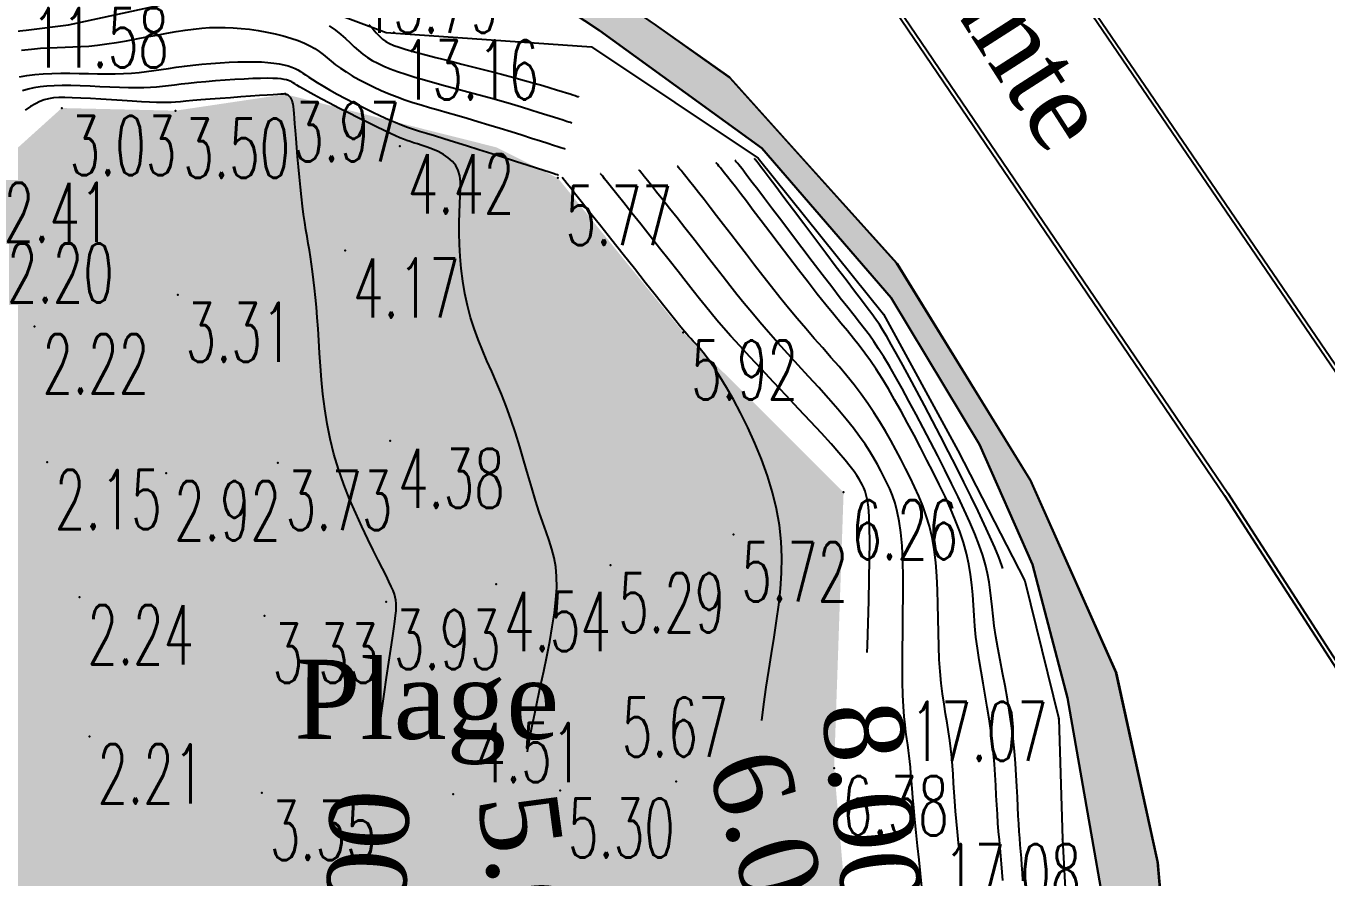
# Model space of a CAD drawing. Header units: millimetres. Extents: x 88261 to 90953, y 390274 to 392322.
# Drawn here: x 90558.1 to 90640.4, y 391297.7 to 391351.6 of the extents above; entities that cross this region are included whole.
import ezdxf
from ezdxf.enums import TextEntityAlignment as Align

# ---------------------------------------------------------------- set-up
doc = ezdxf.new("R2010")
doc.units = ezdxf.units.MM
doc.header["$LTSCALE"] = 25
doc.linetypes.add('DOT', pattern=[6.35, 0, -6.35])
for name, color, linetype in [('CN_01_00', 42, 'Continuous'), ('CN_02_00', 16, 'Continuous'), ('HSABLHUMIDE', 24, 'DOT'), ('route', 253, 'Continuous'), ('Talus', 35, 'Continuous'), ('TopoAlt', 7, 'Continuous'), ('TOPOJIS', 7, 'Continuous')]:
    doc.layers.add(name, color=color, linetype=linetype)
doc.styles.add('Romans 1.0', font='Romans.shx', dxfattribs={"width": 0.99, "height": 1})
doc.styles.get("Standard").update_dxf_attribs({"font": 'times.ttf'})

# ---------------------------------------------------------------- blocks, each defined once
blk = doc.blocks.new('TCPOINT')
at = {"color": 0}
blk.add_point((0, 0), dxfattribs=at)
at = {"layer": 'TopoAlt', "style": 'Romans 1.0', "width": 0.99}
blk.add_attdef('ALT', text='', height=200, dxfattribs=at).set_placement((0.5, -0.5), align=Align.TOP_LEFT)

msp = doc.modelspace()

# ---------------------------------------------------------------- hatches: boundary and pattern name
h = msp.add_hatch()
h.set_pattern_fill('AR-HBONE', color=23, scale=0.032)
h.set_pattern_definition([(45, (-511.459, 107.3326), (0, 4.597891134), [9.7536, -3.2512]), (135, (-509.16, 109.6315), (5e-16, 4.597891134), [9.7536, -3.2512])])
h.paths.add_polyline_path([(90580.259, 391369.323), (90578.893, 391372.088), (90577.403, 391380.386), (90572.476, 391388.749), (90564.469, 391395.121), (90551.356, 391397.716), (90544.735, 391400.861), (90542.893, 391403.775), (90543.568, 391412.079), (90551.362, 391419.931), (90552.964, 391421.402), (90554.737, 391426.973), (90553.749, 391430.788), (90551.439, 391434.414), (90550.677, 391440.955), (90548.617, 391445.303), (90546.298, 391449.141), (90545.472, 391455.293), (90546.531, 391461.247), (90545.455, 391467.304), (90543.481, 391470.813), (90539.022, 391477.118), (90538.554, 391481.349), (90538.699, 391487.409), (90537.691, 391490.033), (90535.204, 391494.153), (90533.84, 391500.271), (90529.551, 391507.768), (90528.583, 391512.46), (90528.626, 391519.305), (90526.727, 391525.756), (90527.819, 391536.032), (90524.222, 391546.435), (90524.867, 391555.468), (90523.429, 391563.259), (90518.375, 391569.388), (90516.845, 391576.818), (90516.107, 391580.734), (90502.826, 391602.657), (90494.518, 391616.214), (90485.753, 391638.699), (90442.611, 391685.947), (90436.501, 391694.495), (90435.059, 391708.645), (90451.717, 391741.838), (90452.722, 391752.459), (90451.18, 391766.065), (90442.505, 391784.213), (90439.49, 391790.617), (90435.648, 391805.425), (90431.473, 391812.607), (90431.344, 391819.043), (90432.829, 391823.298), (90433.294, 391826.816), (90429.771, 391827.329), (90429.353, 391824.167), (90427.779, 391819.657), (90427.939, 391811.686), (90432.327, 391804.136), (90436.131, 391789.476), (90447.766, 391765.089), (90449.151, 391752.487), (90448.241, 391742.876), (90431.42, 391709.359), (90433.06, 391693.268), (90439.886, 391683.74), (90482.728, 391636.82), (90491.37, 391614.651), (90512.731, 391579.518), (90515.069, 391567.885), (90520.145, 391561.738), (90521.291, 391555.336), (90520.626, 391546.015), (90524.203, 391535.686), (90523.12, 391525.489), (90525.07, 391518.866), (90525.027, 391512.168), (90526.183, 391506.569), (90530.486, 391499.047), (90531.859, 391492.888), (90534.481, 391488.544), (90535.13, 391486.855), (90534.996, 391481.233), (90535.654, 391475.818), (90540.514, 391468.946), (90542.058, 391466.169), (90542.923, 391461.302), (90541.877, 391455.423), (90542.874, 391448.002), (90545.528, 391443.646), (90547.213, 391440.041), (90548.002, 391433.266), (90550.446, 391429.429), (90551.042, 391427.127), (90549.899, 391423.533), (90540.13, 391413.692), (90539.256, 391402.948), (90542.265, 391398.189), (90550.195, 391394.422), (90562.902, 391391.907), (90569.736, 391386.468), (90574.016, 391379.204), (90575.482, 391371.036), (90577.068, 391367.827), (90585.289, 391363.31), (90587.237, 391361.568), (90590.672, 391353.748), (90594.383, 391351.285), (90604.653, 391343.84), (90612.851, 391334.359), (90618.437, 391325.085), (90621.782, 391317.486), (90624.002, 391309.067), (90627.738, 391287.71), (90628.019, 391279.65), (90627.255, 391266.593), (90621.182, 391254.035), (90617.042, 391235.488), (90618.319, 391215.583), (90622.574, 391202.325), (90631.256, 391184.221), (90636.053, 391168.094), (90637.79, 391151.812), (90636.657, 391134.553), (90636.754, 391124.145), (90640.334, 391110.892), (90653.891, 391091.985), (90663.63, 391082.027), (90671.36, 391067.261), (90675.086, 391054.053), (90683.469, 391034.279), (90692.526, 391020.632), (90692.509, 391024.786), (90691.925, 391027.104), (90686.033, 391034.997), (90677.901, 391054.178), (90674.136, 391067.524), (90665.998, 391083.069), (90656.086, 391093.204), (90643.054, 391111.379), (90639.756, 391123.588), (90639.664, 391133.417), (90640.808, 391150.846), (90639.005, 391167.747), (90634.038, 391184.447), (90625.339, 391202.585), (90621.29, 391215.202), (90620.073, 391234.176), (90624.016, 391251.839), (90630.214, 391264.657), (90631.029, 391278.571), (90630.739, 391286.886), (90629.714, 391298.649), (90627.043, 391310.671), (90621.607, 391322.866), (90613.162, 391336.588), (90606.038, 391344.517), (90602.665, 391348.269), (90597.913, 391351.643), (90592.983, 391355.027), (90589.642, 391362.633), (90586.918, 391365.07)])
at = {"layer": 'HSABLHUMIDE', "ltscale": 2}
h = msp.add_hatch(dxfattribs=at)
h.set_pattern_fill('AR-SAND', color=41, scale=0.05, style=0)
h.set_pattern_definition([(37.5, (-0.35, -2.46), (-0.080001565, 2.447066187), [0, -1.9304, 0, -2.159, 0, -2.06375]), (7.5, (-0.35, -2.46), (2.247616416, 3.584125503), [0, -1.0414, 0, -1.7399, 0, -0.66675]), (327.5, (-1.912, -2.46), (3.954961851, 0.007185923), [0, -0.635, 0, -2.286, 0, -2.9845]), (317.5, (-1.912, -2.46), (3.817782262, 1.114646616), [0, -0.3175, 0, -1.4986, 0, -1.7145])])
h.paths.add_polyline_path([(90610.37, 391291.457), (90609.232, 391304.606), (90609.832, 391322.062), (90599.692, 391332.174), (90591.749, 391341.946), (90587.873, 391343.883), (90574.521, 391347.24), (90567.563, 391346.204), (90560.37, 391346.37), (90550.249, 391337.239), (90550.249, 391329.857), (90550.249, 391318.898), (90550.249, 391314.953), (90550.249, 391307.239), (90551.302, 391298.798), (90550.249, 391290.766), (90550.249, 391278.8), (90551.09, 391267.1), (90550.249, 391249.766), (90550.249, 391243.448), (90550.249, 391239.771), (90550.249, 391235.372), (90550.249, 391228.728), (90549.947, 391223.477), (90580.249, 391235.019), (90580.249, 391235.006), (90581.806, 391241.849), (90591.136, 391256.439), (90600.636, 391255.394), (90606.011, 391263.63), (90610.972, 391267.68), (90612.4, 391274.475)])

# ---------------------------------------------------------------- linework, layer by layer
at = {"color": 23, "elevation": 15.394, "flags": 128}
for points in [[(90572.476, 391388.749), (90577.403, 391380.386), (90578.893, 391372.088), (90580.259, 391369.323), (90586.918, 391365.07), (90589.642, 391362.633), (90592.983, 391355.027), (90597.913, 391351.643), (90602.665, 391348.269), (90606.038, 391344.517), (90613.162, 391336.588), (90621.607, 391322.866), (90627.043, 391310.671), (90629.714, 391298.649), (90630.739, 391286.886), (90631.029, 391278.571), (90630.214, 391264.657), (90624.016, 391251.839), (90620.073, 391234.176), (90621.29, 391215.202), (90625.339, 391202.585), (90634.038, 391184.447), (90639.005, 391167.747)], [(90572.476, 391388.749), (90577.403, 391380.386), (90578.893, 391372.088), (90580.259, 391369.323), (90586.918, 391365.07), (90589.642, 391362.633), (90592.983, 391355.027), (90597.913, 391351.643), (90602.665, 391348.269), (90606.038, 391344.517), (90613.162, 391336.588), (90621.607, 391322.866), (90627.043, 391310.671), (90629.714, 391298.649), (90630.739, 391286.886), (90631.029, 391278.571), (90630.214, 391264.657), (90624.016, 391251.839), (90620.073, 391234.176), (90621.29, 391215.202), (90625.339, 391202.585), (90634.038, 391184.447), (90639.005, 391167.747)], [(90572.476, 391388.749), (90577.403, 391380.386), (90578.893, 391372.088), (90580.259, 391369.323), (90586.918, 391365.07), (90589.642, 391362.633), (90592.983, 391355.027), (90597.913, 391351.643), (90602.665, 391348.269), (90606.038, 391344.517), (90613.162, 391336.588), (90621.607, 391322.866), (90627.043, 391310.671), (90629.714, 391298.649), (90630.739, 391286.886), (90631.029, 391278.571), (90630.214, 391264.657), (90624.016, 391251.839), (90620.073, 391234.176), (90621.29, 391215.202), (90625.339, 391202.585), (90634.038, 391184.447), (90639.005, 391167.747)], [(90636.053, 391168.094), (90631.256, 391184.221), (90622.574, 391202.325), (90618.319, 391215.583), (90617.042, 391235.488), (90621.182, 391254.035), (90627.255, 391266.593), (90628.019, 391279.65), (90627.738, 391287.71), (90624.002, 391309.067), (90621.782, 391317.486), (90618.437, 391325.085), (90612.851, 391334.359), (90604.653, 391343.84), (90594.383, 391351.285), (90590.672, 391353.748), (90587.237, 391361.568), (90585.289, 391363.31), (90577.068, 391367.827), (90575.482, 391371.036), (90574.016, 391379.204), (90569.736, 391386.468)], [(90636.053, 391168.094), (90631.256, 391184.221), (90622.574, 391202.325), (90618.319, 391215.583), (90617.042, 391235.488), (90621.182, 391254.035), (90627.255, 391266.593), (90628.019, 391279.65), (90627.738, 391287.71), (90624.002, 391309.067), (90621.782, 391317.486), (90618.437, 391325.085), (90612.851, 391334.359), (90604.653, 391343.84), (90594.383, 391351.285), (90590.672, 391353.748), (90587.237, 391361.568), (90585.289, 391363.31), (90577.068, 391367.827), (90575.482, 391371.036), (90574.016, 391379.204), (90569.736, 391386.468)], [(90636.053, 391168.094), (90631.256, 391184.221), (90622.574, 391202.325), (90618.319, 391215.583), (90617.042, 391235.488), (90621.182, 391254.035), (90627.255, 391266.593), (90628.019, 391279.65), (90627.738, 391287.71), (90624.002, 391309.067), (90621.782, 391317.486), (90618.437, 391325.085), (90612.851, 391334.359), (90604.653, 391343.84), (90594.383, 391351.285), (90590.672, 391353.748), (90587.237, 391361.568), (90585.289, 391363.31), (90577.068, 391367.827), (90575.482, 391371.036), (90574.016, 391379.204), (90569.736, 391386.468)], [(90580.206, 391369.378), (90586.865, 391365.125), (90589.589, 391362.688), (90592.93, 391355.082), (90597.913, 391351.643), (90602.612, 391348.324), (90613.162, 391336.588), (90621.607, 391322.866), (90627.043, 391310.671), (90629.661, 391298.704), (90630.686, 391286.941), (90630.976, 391278.626), (90630.161, 391264.712), (90623.963, 391251.894), (90620.02, 391234.231), (90621.237, 391215.257), (90625.286, 391202.64), (90633.985, 391184.502), (90638.952, 391167.802)], [(90580.259, 391369.323), (90586.918, 391365.07), (90589.642, 391362.633), (90592.983, 391355.027), (90597.966, 391351.588), (90602.665, 391348.269), (90613.215, 391336.533), (90621.66, 391322.811), (90627.096, 391310.616), (90629.714, 391298.649), (90630.739, 391286.886), (90631.029, 391278.571), (90630.214, 391264.657), (90624.016, 391251.839), (90620.073, 391234.176), (90621.29, 391215.202), (90625.339, 391202.585), (90634.038, 391184.447), (90639.005, 391167.747)], [(90577.068, 391367.827), (90585.289, 391363.31), (90587.237, 391361.568), (90590.672, 391353.748), (90594.383, 391351.285), (90604.653, 391343.84), (90612.851, 391334.359), (90618.437, 391325.085), (90621.782, 391317.486), (90624.002, 391309.067), (90627.738, 391287.71), (90628.019, 391279.65), (90627.255, 391266.593), (90621.182, 391254.035), (90617.042, 391235.488), (90618.319, 391215.583), (90622.574, 391202.325), (90631.256, 391184.221), (90636.053, 391168.094)]]:
    msp.add_lwpolyline(points, dxfattribs=at)
at = {"layer": 'CN_01_00', "flags": 128}
for points, elevation in [([(90579.79, 391351.663), (90580.046, 391351.376), (90580.267, 391351.125), (90580.466, 391350.914), (90580.659, 391350.738), (90580.864, 391350.589), (90581.098, 391350.456), (90581.378, 391350.333), (90581.723, 391350.211), (90582.15, 391350.081), (90582.675, 391349.933), (90583.311, 391349.764), (90584.038, 391349.574), (90584.833, 391349.369), (90585.671, 391349.155), (90586.527, 391348.936), (90587.377, 391348.718), (90588.196, 391348.505), (90588.96, 391348.304), (90589.648, 391348.117), (90590.26, 391347.946), (90590.799, 391347.792), (90591.269, 391347.653), (90591.674, 391347.531), (90592.017, 391347.425), (90592.301, 391347.335), (90592.531, 391347.262), (90592.71, 391347.204), (90592.845, 391347.161), (90592.942, 391347.13), (90593.006, 391347.109), (90593.046, 391347.096), (90593.066, 391347.09), (90593.073, 391347.088), (90593.074, 391347.087)], 12), ([(90557.829, 391350.039), (90558.452, 391350.105), (90559.03, 391350.151), (90559.571, 391350.181), (90560.084, 391350.201), (90560.582, 391350.217), (90561.075, 391350.234), (90561.575, 391350.258), (90562.092, 391350.294), (90562.637, 391350.348), (90563.218, 391350.424), (90563.829, 391350.519), (90564.46, 391350.628), (90565.104, 391350.746), (90565.749, 391350.868), (90566.388, 391350.988), (90567.01, 391351.103), (90567.607, 391351.206), (90568.171, 391351.294), (90568.708, 391351.365), (90569.223, 391351.419), (90569.725, 391351.456), (90570.218, 391351.474), (90570.712, 391351.473), (90571.211, 391351.453), (90571.724, 391351.413), (90572.253, 391351.354), (90572.794, 391351.275), (90573.335, 391351.178), (90573.867, 391351.066), (90574.382, 391350.939), (90574.868, 391350.799), (90575.318, 391350.647), (90575.721, 391350.484), (90576.071, 391350.313), (90576.377, 391350.133), (90576.653, 391349.944), (90576.91, 391349.748), (90577.161, 391349.543), (90577.419, 391349.331), (90577.697, 391349.112), (90578.006, 391348.886), (90578.357, 391348.653), (90578.748, 391348.416), (90579.171, 391348.179), (90579.621, 391347.943), (90580.093, 391347.713), (90580.581, 391347.49), (90581.078, 391347.279), (90581.58, 391347.081), (90582.082, 391346.899), (90582.587, 391346.73), (90583.102, 391346.569), (90583.632, 391346.411), (90584.182, 391346.253), (90584.758, 391346.09), (90585.365, 391345.917), (90586.008, 391345.731), (90586.691, 391345.528), (90587.397, 391345.314), (90588.109, 391345.094), (90588.808, 391344.876), (90589.476, 391344.665), (90590.095, 391344.468), (90590.647, 391344.292), (90591.112, 391344.143), (90591.479, 391344.025), (90591.755, 391343.937), (90591.952, 391343.873), (90592.084, 391343.831), (90592.165, 391343.805), (90592.206, 391343.792), (90592.221, 391343.787), (90592.223, 391343.786)], 8), ([(90557.685, 391348.353), (90558.17, 391348.432), (90558.675, 391348.493), (90559.199, 391348.536), (90559.744, 391348.564), (90560.306, 391348.575), (90560.883, 391348.574), (90561.466, 391348.565), (90562.051, 391348.553), (90562.632, 391348.54), (90563.201, 391348.532), (90563.754, 391348.533), (90564.284, 391348.546), (90564.786, 391348.576), (90565.268, 391348.619), (90565.735, 391348.674), (90566.197, 391348.737), (90566.659, 391348.807), (90567.13, 391348.879), (90567.617, 391348.952), (90568.129, 391349.022), (90568.669, 391349.087), (90569.23, 391349.145), (90569.805, 391349.197), (90570.383, 391349.239), (90570.955, 391349.272), (90571.511, 391349.294), (90572.043, 391349.304), (90572.54, 391349.301), (90572.996, 391349.285), (90573.41, 391349.255), (90573.784, 391349.214), (90574.12, 391349.162), (90574.421, 391349.101), (90574.687, 391349.032), (90574.921, 391348.956), (90575.125, 391348.874), (90575.303, 391348.787), (90575.465, 391348.692), (90575.626, 391348.586), (90575.799, 391348.465), (90575.997, 391348.326), (90576.234, 391348.166), (90576.522, 391347.98), (90576.876, 391347.766), (90577.303, 391347.522), (90577.792, 391347.255), (90578.324, 391346.974), (90578.883, 391346.686), (90579.451, 391346.402), (90580.01, 391346.13), (90580.543, 391345.878), (90581.032, 391345.655), (90581.467, 391345.467), (90581.862, 391345.308), (90582.237, 391345.169), (90582.612, 391345.039), (90583.009, 391344.912), (90583.448, 391344.776), (90583.949, 391344.623), (90584.533, 391344.445), (90585.212, 391344.234), (90585.965, 391343.998), (90586.763, 391343.746), (90587.577, 391343.487), (90588.377, 391343.232), (90589.135, 391342.99), (90589.82, 391342.77), (90590.403, 391342.583), (90590.864, 391342.436), (90591.21, 391342.325), (90591.457, 391342.245), (90591.624, 391342.192), (90591.724, 391342.159), (90591.776, 391342.143), (90591.795, 391342.137), (90591.798, 391342.136)], 6), ([(90580.399, 391306.488), (90580.444, 391306.876), (90580.603, 391308.117), (90580.76, 391309.28), (90580.912, 391310.349), (90581.053, 391311.309), (90581.179, 391312.143), (90581.286, 391312.841), (90581.373, 391313.415), (90581.441, 391313.882), (90581.49, 391314.26), (90581.52, 391314.566), (90581.533, 391314.818), (90581.529, 391315.033), (90581.507, 391315.228), (90581.469, 391315.42), (90581.41, 391315.622), (90581.326, 391315.847), (90581.214, 391316.109), (90581.069, 391316.418), (90580.886, 391316.789), (90580.662, 391317.233), (90580.393, 391317.764), (90580.077, 391318.39), (90579.725, 391319.102), (90579.349, 391319.888), (90578.964, 391320.734), (90578.582, 391321.63), (90578.216, 391322.561), (90577.88, 391323.516), (90577.588, 391324.481), (90577.348, 391325.445), (90577.157, 391326.402), (90577.007, 391327.345), (90576.892, 391328.27), (90576.805, 391329.169), (90576.737, 391330.039), (90576.682, 391330.872), (90576.633, 391331.663), (90576.583, 391332.409), (90576.531, 391333.11), (90576.477, 391333.768), (90576.421, 391334.386), (90576.363, 391334.965), (90576.302, 391335.509), (90576.239, 391336.02), (90576.173, 391336.499), (90576.104, 391336.951), (90576.033, 391337.385), (90575.961, 391337.81), (90575.887, 391338.237), (90575.814, 391338.675), (90575.74, 391339.136), (90575.668, 391339.628), (90575.597, 391340.163), (90575.529, 391340.746), (90575.463, 391341.366), (90575.401, 391342.005), (90575.342, 391342.649), (90575.287, 391343.281), (90575.238, 391343.884), (90575.193, 391344.444), (90575.154, 391344.943), (90575.122, 391345.369), (90575.094, 391345.727), (90575.069, 391346.023), (90575.046, 391346.266), (90575.023, 391346.462), (90574.999, 391346.62), (90574.972, 391346.746), (90574.94, 391346.849), (90574.904, 391346.934), (90574.863, 391347.006), (90574.819, 391347.064), (90574.775, 391347.111), (90574.731, 391347.148), (90574.689, 391347.177), (90574.651, 391347.199), (90574.618, 391347.216), (90574.593, 391347.23), (90574.573, 391347.24), (90574.558, 391347.248), (90574.548, 391347.254), (90574.541, 391347.258), (90574.536, 391347.261), (90574.533, 391347.263), (90574.53, 391347.264), (90574.525, 391347.265), (90574.506, 391347.265), (90574.46, 391347.263), (90574.373, 391347.258), (90574.233, 391347.249), (90574.026, 391347.235), (90573.738, 391347.216), (90573.356, 391347.189), (90572.874, 391347.155), (90572.311, 391347.115), (90571.691, 391347.07), (90571.041, 391347.023), (90570.387, 391346.974), (90569.753, 391346.926), (90569.166, 391346.88), (90568.651, 391346.837), (90568.225, 391346.8), (90567.872, 391346.77), (90567.569, 391346.745), (90567.289, 391346.728), (90567.01, 391346.719), (90566.707, 391346.719), (90566.355, 391346.727), (90565.93, 391346.745), (90565.416, 391346.772), (90564.828, 391346.807), (90564.188, 391346.847), (90563.521, 391346.888), (90562.848, 391346.929), (90562.195, 391346.967), (90561.583, 391346.999), (90561.035, 391347.022), (90560.569, 391347.034), (90560.175, 391347.03), (90559.836, 391347.007), (90559.536, 391346.96), (90559.259, 391346.886), (90558.987, 391346.781), (90558.706, 391346.641), (90558.398, 391346.461), (90558.051, 391346.239)], 4), ([(90617.119, 391299.673), (90617.099, 391299.882), (90617.032, 391300.57), (90616.97, 391301.243), (90616.915, 391301.892), (90616.868, 391302.51), (90616.828, 391303.1), (90616.791, 391303.668), (90616.754, 391304.219), (90616.714, 391304.758), (90616.669, 391305.291), (90616.614, 391305.823), (90616.548, 391306.36), (90616.469, 391306.907), (90616.379, 391307.471), (90616.283, 391308.055), (90616.187, 391308.666), (90616.094, 391309.309), (90616.009, 391309.991), (90615.936, 391310.715), (90615.881, 391311.489), (90615.846, 391312.313), (90615.825, 391313.178), (90615.811, 391314.069), (90615.795, 391314.973), (90615.771, 391315.876), (90615.73, 391316.763), (90615.665, 391317.621), (90615.569, 391318.435), (90615.435, 391319.196), (90615.265, 391319.908), (90615.065, 391320.577), (90614.838, 391321.213), (90614.588, 391321.823), (90614.319, 391322.415), (90614.036, 391322.996), (90613.742, 391323.574), (90613.442, 391324.156), (90613.132, 391324.742), (90612.812, 391325.331), (90612.477, 391325.92), (90612.125, 391326.511), (90611.754, 391327.1), (90611.361, 391327.687), (90610.943, 391328.271), (90610.498, 391328.851), (90610.03, 391329.429), (90609.541, 391330.01), (90609.034, 391330.596), (90608.512, 391331.19), (90607.98, 391331.796), (90607.439, 391332.417), (90606.894, 391333.055), (90606.348, 391333.714), (90605.803, 391334.387), (90605.261, 391335.069), (90604.726, 391335.754), (90604.201, 391336.434), (90603.686, 391337.104), (90603.187, 391337.757), (90602.704, 391338.387), (90602.24, 391338.989), (90601.8, 391339.556), (90601.387, 391340.087), (90601.005, 391340.575), (90600.657, 391341.018), (90600.347, 391341.41), (90600.079, 391341.749), (90599.857, 391342.029), (90599.683, 391342.249), (90599.552, 391342.414), (90599.458, 391342.532), (90599.396, 391342.611), (90599.357, 391342.659), (90599.338, 391342.684), (90599.331, 391342.693), (90599.33, 391342.695)], 12), ([(90619.903, 391297.51), (90619.862, 391298.034), (90619.819, 391298.547), (90619.774, 391299.054), (90619.729, 391299.561), (90619.684, 391300.073), (90619.641, 391300.595), (90619.599, 391301.133), (90619.561, 391301.693), (90619.527, 391302.278), (90619.494, 391302.888), (90619.459, 391303.521), (90619.42, 391304.176), (90619.372, 391304.852), (90619.314, 391305.546), (90619.241, 391306.258), (90619.152, 391306.984), (90619.044, 391307.724), (90618.921, 391308.474), (90618.79, 391309.228), (90618.656, 391309.982), (90618.525, 391310.731), (90618.402, 391311.472), (90618.293, 391312.198), (90618.204, 391312.906), (90618.139, 391313.593), (90618.089, 391314.262), (90618.047, 391314.918), (90618.002, 391315.567), (90617.945, 391316.214), (90617.867, 391316.864), (90617.758, 391317.522), (90617.61, 391318.193), (90617.415, 391318.882), (90617.177, 391319.588), (90616.899, 391320.31), (90616.587, 391321.045), (90616.247, 391321.794), (90615.883, 391322.554), (90615.501, 391323.324), (90615.105, 391324.101), (90614.701, 391324.885), (90614.291, 391325.667), (90613.88, 391326.438), (90613.469, 391327.191), (90613.062, 391327.917), (90612.662, 391328.606), (90612.272, 391329.252), (90611.895, 391329.845), (90611.532, 391330.38), (90611.177, 391330.873), (90610.82, 391331.34), (90610.453, 391331.799), (90610.068, 391332.269), (90609.655, 391332.767), (90609.206, 391333.311), (90608.712, 391333.92), (90608.169, 391334.604), (90607.587, 391335.349), (90606.981, 391336.134), (90606.367, 391336.936), (90605.759, 391337.734), (90605.171, 391338.508), (90604.62, 391339.235), (90604.12, 391339.895), (90603.682, 391340.469), (90603.305, 391340.962), (90602.983, 391341.379), (90602.713, 391341.728), (90602.488, 391342.017), (90602.304, 391342.251), (90602.156, 391342.439), (90602.039, 391342.587), (90601.948, 391342.702), (90601.88, 391342.788), (90601.831, 391342.85), (90601.798, 391342.891), (90601.778, 391342.917), (90601.768, 391342.929), (90601.764, 391342.934), (90601.763, 391342.935)], 14), ([(90619.914, 391317.234), (90619.852, 391317.422), (90619.652, 391317.951), (90619.396, 391318.568), (90619.088, 391319.268), (90618.733, 391320.042), (90618.337, 391320.877), (90617.906, 391321.765), (90617.447, 391322.693), (90616.966, 391323.651), (90616.468, 391324.628), (90615.96, 391325.614), (90615.45, 391326.591), (90614.948, 391327.546), (90614.461, 391328.462), (90613.999, 391329.323), (90613.57, 391330.113), (90613.184, 391330.817), (90612.848, 391331.419), (90612.566, 391331.91), (90612.324, 391332.316), (90612.1, 391332.669), (90611.873, 391333.002), (90611.624, 391333.347), (90611.33, 391333.738), (90610.973, 391334.206), (90610.53, 391334.785), (90609.99, 391335.495), (90609.371, 391336.311), (90608.701, 391337.198), (90608.007, 391338.118), (90607.316, 391339.035), (90606.656, 391339.912), (90606.054, 391340.713), (90605.536, 391341.402), (90605.123, 391341.95), (90604.809, 391342.367), (90604.58, 391342.672), (90604.421, 391342.882), (90604.32, 391343.016), (90604.261, 391343.092), (90604.233, 391343.129), (90604.221, 391343.145), (90604.213, 391343.155), (90604.207, 391343.162), (90604.203, 391343.168), (90604.2, 391343.171), (90604.198, 391343.174), (90604.197, 391343.175), (90604.197, 391343.175), (90604.197, 391343.175)], 16), ([(90604.661, 391307.625), (90604.787, 391308.659), (90604.938, 391309.726), (90605.102, 391310.794), (90605.272, 391311.855), (90605.439, 391312.904), (90605.593, 391313.933), (90605.727, 391314.948), (90605.831, 391315.952), (90605.896, 391316.951), (90605.914, 391317.951), (90605.875, 391318.957), (90605.771, 391319.973), (90605.593, 391321.005), (90605.336, 391322.055), (90605.01, 391323.111), (90604.631, 391324.157), (90604.211, 391325.177), (90603.767, 391326.156), (90603.313, 391327.078), (90602.862, 391327.928), (90602.429, 391328.69), (90602.028, 391329.352), (90601.659, 391329.92), (90601.324, 391330.4), (90601.023, 391330.802), (90600.755, 391331.135), (90600.522, 391331.406), (90600.323, 391331.624), (90600.159, 391331.798), (90600.027, 391331.937), (90599.91, 391332.065), (90599.789, 391332.202), (90599.645, 391332.374), (90599.459, 391332.603), (90599.212, 391332.912), (90598.884, 391333.325), (90598.455, 391333.866), (90597.916, 391334.547), (90597.287, 391335.341), (90596.598, 391336.209), (90595.88, 391337.115), (90595.163, 391338.02), (90594.475, 391338.887), (90593.849, 391339.678), (90593.312, 391340.355), (90592.889, 391340.889), (90592.57, 391341.291), (90592.342, 391341.578), (90592.189, 391341.771), (90592.097, 391341.888), (90592.049, 391341.948), (90592.031, 391341.97), (90592.029, 391341.974)], 6), ([(90611.325, 391311.919), (90611.339, 391312.372), (90611.383, 391313.785), (90611.423, 391315.199), (90611.457, 391316.561), (90611.479, 391317.819), (90611.485, 391318.92), (90611.473, 391319.825), (90611.443, 391320.547), (90611.397, 391321.113), (90611.339, 391321.549), (90611.269, 391321.882), (90611.191, 391322.137), (90611.106, 391322.341), (90611.017, 391322.52), (90610.924, 391322.699), (90610.815, 391322.893), (90610.676, 391323.115), (90610.492, 391323.379), (90610.251, 391323.698), (90609.938, 391324.086), (90609.538, 391324.557), (90609.038, 391325.123), (90608.43, 391325.791), (90607.736, 391326.543), (90606.981, 391327.351), (90606.194, 391328.19), (90605.401, 391329.033), (90604.629, 391329.854), (90603.906, 391330.627), (90603.259, 391331.326), (90602.706, 391331.933), (90602.234, 391332.463), (90601.822, 391332.94), (90601.446, 391333.389), (90601.085, 391333.833), (90600.717, 391334.295), (90600.32, 391334.801), (90599.871, 391335.373), (90599.357, 391336.027), (90598.791, 391336.746), (90598.194, 391337.502), (90597.588, 391338.268), (90596.994, 391339.02), (90596.433, 391339.728), (90595.926, 391340.368), (90595.494, 391340.913), (90595.153, 391341.342), (90594.898, 391341.665), (90594.714, 391341.896), (90594.591, 391342.051), (90594.517, 391342.145), (90594.479, 391342.194), (90594.464, 391342.211), (90594.462, 391342.214)], 8)]:
    msp.add_lwpolyline(points, dxfattribs=dict(at, elevation=elevation))
at = {"layer": 'CN_02_00', "flags": 128}
for points, elevation in [([(90577.289, 391351.573), (90577.679, 391351.302), (90578.02, 391351.03), (90578.325, 391350.76), (90578.605, 391350.497), (90578.871, 391350.244), (90579.137, 391350.005), (90579.412, 391349.783), (90579.703, 391349.577), (90580.017, 391349.384), (90580.359, 391349.2), (90580.736, 391349.023), (90581.152, 391348.851), (90581.614, 391348.68), (90582.128, 391348.507), (90582.696, 391348.332), (90583.313, 391348.152), (90583.968, 391347.969), (90584.651, 391347.783), (90585.354, 391347.595), (90586.067, 391347.404), (90586.78, 391347.211), (90587.484, 391347.017), (90588.169, 391346.823), (90588.828, 391346.63), (90589.454, 391346.443), (90590.039, 391346.265), (90590.575, 391346.098), (90591.056, 391345.947), (90591.474, 391345.814), (90591.822, 391345.702), (90592.095, 391345.615), (90592.3, 391345.549), (90592.447, 391345.502), (90592.545, 391345.47), (90592.605, 391345.451), (90592.636, 391345.441), (90592.647, 391345.437), (90592.649, 391345.437)], 10), ([(90589.836, 391305.631), (90589.864, 391305.813), (90589.99, 391306.528), (90590.133, 391307.28), (90590.293, 391308.074), (90590.47, 391308.916), (90590.661, 391309.807), (90590.859, 391310.734), (90591.055, 391311.678), (90591.24, 391312.621), (90591.404, 391313.548), (90591.538, 391314.438), (90591.634, 391315.275), (90591.682, 391316.042), (90591.676, 391316.726), (90591.62, 391317.344), (90591.519, 391317.914), (90591.381, 391318.46), (90591.211, 391319.002), (90591.016, 391319.561), (90590.803, 391320.158), (90590.577, 391320.814), (90590.344, 391321.545), (90590.104, 391322.34), (90589.857, 391323.181), (90589.602, 391324.053), (90589.339, 391324.937), (90589.066, 391325.818), (90588.784, 391326.678), (90588.492, 391327.501), (90588.189, 391328.275), (90587.881, 391329.006), (90587.573, 391329.705), (90587.27, 391330.384), (90586.979, 391331.055), (90586.705, 391331.728), (90586.453, 391332.415), (90586.229, 391333.127), (90586.037, 391333.872), (90585.877, 391334.642), (90585.747, 391335.425), (90585.647, 391336.21), (90585.573, 391336.985), (90585.526, 391337.737), (90585.503, 391338.456), (90585.503, 391339.13), (90585.523, 391339.749), (90585.552, 391340.314), (90585.58, 391340.827), (90585.596, 391341.292), (90585.587, 391341.712), (90585.543, 391342.089), (90585.452, 391342.426), (90585.303, 391342.726), (90585.089, 391342.993), (90584.82, 391343.228), (90584.511, 391343.433), (90584.176, 391343.612), (90583.83, 391343.765), (90583.487, 391343.896), (90583.163, 391344.006), (90582.872, 391344.098), (90582.622, 391344.175), (90582.403, 391344.244), (90582.197, 391344.313), (90581.987, 391344.391), (90581.755, 391344.484), (90581.485, 391344.602), (90581.158, 391344.752), (90580.758, 391344.942), (90580.275, 391345.178), (90579.724, 391345.45), (90579.129, 391345.747), (90578.514, 391346.058), (90577.901, 391346.371), (90577.314, 391346.674), (90576.776, 391346.957), (90576.311, 391347.206), (90575.935, 391347.414), (90575.641, 391347.583), (90575.415, 391347.718), (90575.244, 391347.824), (90575.113, 391347.907), (90575.009, 391347.972), (90574.919, 391348.025), (90574.828, 391348.069), (90574.723, 391348.111), (90574.596, 391348.149), (90574.44, 391348.182), (90574.247, 391348.21), (90574.008, 391348.232), (90573.718, 391348.245), (90573.367, 391348.25), (90572.948, 391348.245), (90572.458, 391348.23), (90571.911, 391348.204), (90571.323, 391348.171), (90570.712, 391348.131), (90570.096, 391348.085), (90569.492, 391348.036), (90568.917, 391347.983), (90568.39, 391347.93), (90567.921, 391347.876), (90567.501, 391347.824), (90567.114, 391347.776), (90566.743, 391347.733), (90566.373, 391347.697), (90565.988, 391347.669), (90565.571, 391347.651), (90565.107, 391347.645), (90564.585, 391347.652), (90564.014, 391347.67), (90563.41, 391347.693), (90562.786, 391347.721), (90562.157, 391347.747), (90561.539, 391347.771), (90560.945, 391347.787), (90560.39, 391347.793), (90559.884, 391347.785), (90559.425, 391347.761), (90559.003, 391347.719), (90558.611, 391347.657), (90558.239, 391347.572), (90557.881, 391347.462)], 5), ([(90621.173, 391297.48), (90621.141, 391297.996), (90621.109, 391298.47), (90621.076, 391298.911), (90621.043, 391299.333), (90621.01, 391299.748), (90620.977, 391300.169), (90620.945, 391300.608), (90620.914, 391301.079), (90620.885, 391301.593), (90620.857, 391302.162), (90620.827, 391302.782), (90620.794, 391303.448), (90620.753, 391304.155), (90620.701, 391304.899), (90620.636, 391305.674), (90620.555, 391306.475), (90620.454, 391307.296), (90620.331, 391308.133), (90620.193, 391308.975), (90620.044, 391309.814), (90619.891, 391310.64), (90619.74, 391311.442), (90619.599, 391312.212), (90619.472, 391312.94), (90619.366, 391313.615), (90619.285, 391314.233), (90619.221, 391314.804), (90619.164, 391315.343), (90619.105, 391315.864), (90619.032, 391316.383), (90618.935, 391316.914), (90618.805, 391317.472), (90618.631, 391318.072), (90618.406, 391318.725), (90618.132, 391319.428), (90617.816, 391320.176), (90617.462, 391320.961), (90617.076, 391321.779), (90616.665, 391322.623), (90616.233, 391323.487), (90615.786, 391324.365), (90615.33, 391325.249), (90614.871, 391326.129), (90614.414, 391326.992), (90613.965, 391327.827), (90613.53, 391328.62), (90613.116, 391329.36), (90612.728, 391330.034), (90612.371, 391330.632), (90612.049, 391331.145), (90611.75, 391331.594), (90611.46, 391332.004), (90611.163, 391332.4), (90610.846, 391332.808), (90610.493, 391333.252), (90610.089, 391333.759), (90609.621, 391334.352), (90609.079, 391335.049), (90608.479, 391335.83), (90607.841, 391336.666), (90607.187, 391337.527), (90606.537, 391338.385), (90605.914, 391339.21), (90605.337, 391339.974), (90604.828, 391340.648), (90604.403, 391341.21), (90604.057, 391341.664), (90603.782, 391342.025), (90603.567, 391342.305), (90603.404, 391342.516), (90603.283, 391342.672), (90603.195, 391342.784), (90603.13, 391342.866), (90603.08, 391342.928), (90603.043, 391342.975), (90603.017, 391343.009), (90602.999, 391343.031), (90602.988, 391343.045), (90602.982, 391343.052), (90602.98, 391343.055), (90602.98, 391343.055)], 15), ([(90614.791, 391297.091), (90614.7, 391297.94), (90614.607, 391298.814), (90614.513, 391299.69), (90614.423, 391300.544), (90614.34, 391301.352), (90614.268, 391302.091), (90614.209, 391302.742), (90614.162, 391303.313), (90614.122, 391303.814), (90614.088, 391304.261), (90614.056, 391304.663), (90614.024, 391305.035), (90613.987, 391305.388), (90613.945, 391305.736), (90613.893, 391306.09), (90613.836, 391306.467), (90613.776, 391306.882), (90613.717, 391307.35), (90613.662, 391307.887), (90613.615, 391308.51), (90613.579, 391309.232), (90613.558, 391310.071), (90613.554, 391311.033), (90613.561, 391312.094), (90613.575, 391313.22), (90613.589, 391314.379), (90613.597, 391315.538), (90613.593, 391316.662), (90613.572, 391317.72), (90613.527, 391318.677), (90613.454, 391319.51), (90613.354, 391320.227), (90613.231, 391320.845), (90613.088, 391321.381), (90612.928, 391321.853), (90612.755, 391322.276), (90612.571, 391322.669), (90612.38, 391323.047), (90612.183, 391323.428), (90611.974, 391323.817), (90611.744, 391324.223), (90611.485, 391324.65), (90611.188, 391325.104), (90610.846, 391325.593), (90610.449, 391326.122), (90609.99, 391326.697), (90609.464, 391327.321), (90608.883, 391327.986), (90608.261, 391328.681), (90607.614, 391329.393), (90606.956, 391330.111), (90606.304, 391330.825), (90605.673, 391331.522), (90605.077, 391332.191), (90604.527, 391332.823), (90604.019, 391333.425), (90603.541, 391334.005), (90603.086, 391334.571), (90602.643, 391335.133), (90602.202, 391335.7), (90601.753, 391336.279), (90601.287, 391336.88), (90600.799, 391337.508), (90600.296, 391338.151), (90599.791, 391338.794), (90599.296, 391339.422), (90598.825, 391340.019), (90598.39, 391340.569), (90598.002, 391341.058), (90597.676, 391341.471), (90597.418, 391341.795), (90597.225, 391342.039), (90597.086, 391342.214), (90596.993, 391342.331), (90596.937, 391342.402), (90596.908, 391342.439), (90596.898, 391342.452), (90596.896, 391342.454)], 10)]:
    msp.add_lwpolyline(points, dxfattribs=dict(at, elevation=elevation))
at = {"layer": 'route', "color": 252, "flags": 128}
for points, elevation in [([(90689.073, 391160.148), (90685.649, 391177.149), (90681.445, 391201.178), (90677.92, 391223.218), (90667.976, 391280.617), (90657.105, 391304.424), (90642.521, 391327.374), (90620.57, 391359.56), (90590.712, 391408.349), (90581.753, 391431.062), (90568.277, 391482.585), (90568.277, 391482.585)], 14.515), ([(90951.881, 390863.739), (90907.581, 390857.307), (90901.706, 390858.108), (90895.794, 390861.743), (90885.515, 390872.289), (90874.343, 390883.741), (90845.98, 390912.764), (90811.157, 390948.466), (90753.195, 391024.091), (90741.941, 391041.967), (90720.922, 391079.133), (90703.825, 391121.804), (90697.506, 391137.505), (90689.314, 391160.215), (90685.895, 391177.195), (90681.692, 391201.219), (90678.167, 391223.259), (90668.217, 391280.691), (90657.325, 391304.544), (90642.73, 391327.512), (90620.78, 391359.696), (90590.937, 391408.461), (90581.991, 391431.14), (90568.519, 391482.648)], 14.515), ([(90557.919, 391480.35), (90571.923, 391428.172), (90581.592, 391403.732), (90612.001, 391354.159), (90633.932, 391321.86), (90648.049, 391299.99), (90657.698, 391279.063), (90661.605, 391256.554), (90663.663, 391244.484), (90667.448, 391222.273), (90671.37, 391199.769), (90675.619, 391175.265), (90679.035, 391157.8), (90687.688, 391133.711), (90693.876, 391118.243), (90710.96, 391075.922), (90732.364, 391037.581), (90744.332, 391018.698), (90803.348, 390941.462), (90838.283, 390905.693), (90866.256, 390876.684), (90877.855, 390863.668), (90886.478, 390848.606)], 15.749), ([(90558.16, 391480.415), (90572.161, 391428.251), (90581.816, 391403.844), (90612.211, 391354.295), (90634.14, 391321.998), (90648.269, 391300.111), (90657.939, 391279.138), (90661.851, 391256.596), (90663.909, 391244.526), (90667.694, 391222.315), (90671.616, 391199.812), (90675.865, 391175.31), (90679.277, 391157.867), (90687.922, 391133.8), (90694.108, 391118.336), (90711.186, 391076.03), (90732.579, 391037.709), (90744.537, 391018.841), (90803.537, 390941.626), (90838.462, 390905.867), (90866.439, 390876.854), (90878.059, 390863.815), (90886.695, 390848.73)], 15.749)]:
    msp.add_lwpolyline(points, dxfattribs=dict(at, elevation=elevation))
at = {"layer": 'Talus', "color": 134, "elevation": 9.561, "flags": 128}
msp.add_lwpolyline([(90553.2, 391350.784), (90558.109, 391351.292), (90560.786, 391351.627), (90572.705, 391354.226), (90580.882, 391351.158), (90593.889, 391350.248), (90593.889, 391350.248), (90604.428, 391343.198), (90612.357, 391333.322), (90617.063, 391324.715), (90621.288, 391316.449), (90623.449, 391307.735), (90623.672, 391300.116), (90624.044, 391293.483)], dxfattribs=at)

# ---------------------------------------------------------------- block references
at = {"layer": 'TOPOJIS'}
ref = msp.add_blockref('TCPOINT', (90578.907, 391355.377, 13.791), dxfattribs=at)
ref.add_attrib('ALT', '13.79', dxfattribs={"layer": 'TopoAlt', "height": 3.75, "style": 'Romans 1.0', "width": 0.6}).set_placement((90579.407, 391354.877, 13.791), align=Align.TOP_LEFT)
ref = msp.add_blockref('TCPOINT', (90557.965, 391353.189, 11.576), dxfattribs=at)
ref.add_attrib('ALT', '11.58', dxfattribs={"layer": 'TopoAlt', "height": 3.75, "style": 'Romans 1.0', "width": 0.6}).set_placement((90558.465, 391352.689, 11.576), align=Align.TOP_LEFT)
ref = msp.add_blockref('TCPOINT', (90581.382, 391351.158, 13.16), dxfattribs=at)
ref.add_attrib('ALT', '13.16', dxfattribs={"layer": 'TopoAlt', "height": 3.75, "style": 'Romans 1.0', "width": 0.6}).set_placement((90581.882, 391350.658, 13.16), align=Align.TOP_LEFT)
ref = msp.add_blockref('TCPOINT', (90574.521, 391347.24, 3.973), dxfattribs=at)
ref.add_attrib('ALT', '3.97', dxfattribs={"layer": 'TopoAlt', "height": 3.75, "style": 'Romans 1.0', "width": 0.6}).set_placement((90575.021, 391346.74, 3.973), align=Align.TOP_LEFT)
ref = msp.add_blockref('TCPOINT', (90560.37, 391346.37, 3.034), dxfattribs=at)
ref.add_attrib('ALT', '3.03', dxfattribs={"layer": 'TopoAlt', "height": 3.75, "style": 'Romans 1.0', "width": 0.6}).set_placement((90560.87, 391345.87, 3.034), align=Align.TOP_LEFT)
ref = msp.add_blockref('TCPOINT', (90567.563, 391346.204, 3.496), dxfattribs=at)
ref.add_attrib('ALT', '3.50', dxfattribs={"layer": 'TopoAlt', "height": 3.75, "style": 'Romans 1.0', "width": 0.6}).set_placement((90568.063, 391345.704, 3.496), align=Align.TOP_LEFT)
ref = msp.add_blockref('TCPOINT', (90581.748, 391343.948, 4.417), dxfattribs=at)
ref.add_attrib('ALT', '4.42', dxfattribs={"layer": 'TopoAlt', "height": 3.75, "style": 'Romans 1.0', "width": 0.6}).set_placement((90582.248, 391343.448, 4.417), align=Align.TOP_LEFT)
ref = msp.add_blockref('TCPOINT', (90556.193, 391342.149, 2.412), dxfattribs=at)
ref.add_attrib('ALT', '2.41', dxfattribs={"layer": 'TopoAlt', "height": 3.75, "style": 'Romans 1.0', "width": 0.6}).set_placement((90556.693, 391341.649, 2.412), align=Align.TOP_LEFT)
ref = msp.add_blockref('TCPOINT', (90591.749, 391341.946, 5.77), dxfattribs=at)
ref.add_attrib('ALT', '5.77', dxfattribs={"layer": 'TopoAlt', "height": 3.75, "style": 'Romans 1.0', "width": 0.6}).set_placement((90592.249, 391341.446, 5.77), align=Align.TOP_LEFT)
ref = msp.add_blockref('TCPOINT', (90556.409, 391338.308, 2.202), dxfattribs=at)
ref.add_attrib('ALT', '2.20', dxfattribs={"layer": 'TopoAlt', "height": 3.75, "style": 'Romans 1.0', "width": 0.6}).set_placement((90556.909, 391337.808, 2.202), align=Align.TOP_LEFT)
ref = msp.add_blockref('TCPOINT', (90578.297, 391337.36, 4.167), dxfattribs=at)
ref.add_attrib('ALT', '4.17', dxfattribs={"layer": 'TopoAlt', "height": 3.75, "style": 'Romans 1.0', "width": 0.6}).set_placement((90578.797, 391336.86, 4.167), align=Align.TOP_LEFT)
ref = msp.add_blockref('TCPOINT', (90567.704, 391334.557, 3.309), dxfattribs=at)
ref.add_attrib('ALT', '3.31', dxfattribs={"layer": 'TopoAlt', "height": 3.75, "style": 'Romans 1.0', "width": 0.6}).set_placement((90568.204, 391334.057, 3.309), align=Align.TOP_LEFT)
ref = msp.add_blockref('TCPOINT', (90558.647, 391332.56, 2.222), dxfattribs=at)
ref.add_attrib('ALT', '2.22', dxfattribs={"layer": 'TopoAlt', "height": 3.75, "style": 'Romans 1.0', "width": 0.6}).set_placement((90559.147, 391332.06, 2.222), align=Align.TOP_LEFT)
ref = msp.add_blockref('TCPOINT', (90599.692, 391332.174, 5.917), dxfattribs=at)
ref.add_attrib('ALT', '5.92', dxfattribs={"layer": 'TopoAlt', "height": 3.75, "style": 'Romans 1.0', "width": 0.6}).set_placement((90600.192, 391331.674, 5.917), align=Align.TOP_LEFT)
ref = msp.add_blockref('TCPOINT', (90581.14, 391325.32, 4.376), dxfattribs=at)
ref.add_attrib('ALT', '4.38', dxfattribs={"layer": 'TopoAlt', "height": 3.75, "style": 'Romans 1.0', "width": 0.6}).set_placement((90581.64, 391324.82, 4.376), align=Align.TOP_LEFT)
ref = msp.add_blockref('TCPOINT', (90559.436, 391323.972, 2.148), dxfattribs=at)
ref.add_attrib('ALT', '2.15', dxfattribs={"layer": 'TopoAlt', "height": 3.75, "style": 'Romans 1.0', "width": 0.6}).set_placement((90559.936, 391323.472, 2.148), align=Align.TOP_LEFT)
ref = msp.add_blockref('TCPOINT', (90574.038, 391323.922, 3.729), dxfattribs=at)
ref.add_attrib('ALT', '3.73', dxfattribs={"layer": 'TopoAlt', "height": 3.75, "style": 'Romans 1.0', "width": 0.6}).set_placement((90574.538, 391323.422, 3.729), align=Align.TOP_LEFT)
ref = msp.add_blockref('TCPOINT', (90566.983, 391323.27, 2.923), dxfattribs=at)
ref.add_attrib('ALT', '2.92', dxfattribs={"layer": 'TopoAlt', "height": 3.75, "style": 'Romans 1.0', "width": 0.6}).set_placement((90567.483, 391322.77, 2.923), align=Align.TOP_LEFT)
ref = msp.add_blockref('TCPOINT', (90609.832, 391322.062, 6.256), dxfattribs=at)
ref.add_attrib('ALT', '6.26', dxfattribs={"layer": 'TopoAlt', "height": 3.75, "style": 'Romans 1.0', "width": 0.6}).set_placement((90610.332, 391321.562, 6.256), align=Align.TOP_LEFT)
ref = msp.add_blockref('TCPOINT', (90602.867, 391319.397, 5.718), dxfattribs=at)
ref.add_attrib('ALT', '5.72', dxfattribs={"layer": 'TopoAlt', "height": 3.75, "style": 'Romans 1.0', "width": 0.6}).set_placement((90603.367, 391318.897, 5.718), align=Align.TOP_LEFT)
ref = msp.add_blockref('TCPOINT', (90595.085, 391317.446, 5.288), dxfattribs=at)
ref.add_attrib('ALT', '5.29', dxfattribs={"layer": 'TopoAlt', "height": 3.75, "style": 'Romans 1.0', "width": 0.6}).set_placement((90595.585, 391316.946, 5.288), align=Align.TOP_LEFT)
ref = msp.add_blockref('TCPOINT', (90587.851, 391316.257, 4.542), dxfattribs=at)
ref.add_attrib('ALT', '4.54', dxfattribs={"layer": 'TopoAlt', "height": 3.75, "style": 'Romans 1.0', "width": 0.6}).set_placement((90588.351, 391315.757, 4.542), align=Align.TOP_LEFT)
ref = msp.add_blockref('TCPOINT', (90561.484, 391315.421, 2.241), dxfattribs=at)
ref.add_attrib('ALT', '2.24', dxfattribs={"layer": 'TopoAlt', "height": 3.75, "style": 'Romans 1.0', "width": 0.6}).set_placement((90561.984, 391314.921, 2.241), align=Align.TOP_LEFT)
ref = msp.add_blockref('TCPOINT', (90580.882, 391315.121, 3.93), dxfattribs=at)
ref.add_attrib('ALT', '3.93', dxfattribs={"layer": 'TopoAlt', "height": 3.75, "style": 'Romans 1.0', "width": 0.6}).set_placement((90581.382, 391314.621, 3.93), align=Align.TOP_LEFT)
ref = msp.add_blockref('TCPOINT', (90573.204, 391314.252, 3.331), dxfattribs=at)
ref.add_attrib('ALT', '3.33', dxfattribs={"layer": 'TopoAlt', "height": 3.75, "style": 'Romans 1.0', "width": 0.6}).set_placement((90573.704, 391313.752, 3.331), align=Align.TOP_LEFT)
ref = msp.add_blockref('TCPOINT', (90599.243, 391303.762, 5.671), dxfattribs=at)
ref.add_attrib('ALT', '5.67', dxfattribs={"layer": 'TopoAlt', "height": 3.75, "style": 'Romans 1.0', "width": 0.6}).set_placement((90595.803, 391309.078, 5.671), align=Align.TOP_LEFT)
ref = msp.add_blockref('TCPOINT', (90623.449, 391307.735, 17.068), dxfattribs=at)
ref.add_attrib('ALT', '17.07', dxfattribs={"layer": 'TopoAlt', "height": 3.75, "style": 'Romans 1.0', "width": 0.6}).set_placement((90614.065, 391308.814, 10), align=Align.TOP_LEFT)
ref = msp.add_blockref('TCPOINT', (90585.136, 391302.954, 4.509), dxfattribs=at)
ref.add_attrib('ALT', '4.51', dxfattribs={"layer": 'TopoAlt', "height": 3.75, "style": 'Romans 1.0', "width": 0.6}).set_placement((90586.537, 391307.472, 5), align=Align.TOP_LEFT)
ref = msp.add_blockref('TCPOINT', (90562.131, 391306.616, 2.205), dxfattribs=at)
ref.add_attrib('ALT', '2.21', dxfattribs={"layer": 'TopoAlt', "height": 3.75, "style": 'Romans 1.0', "width": 0.6}).set_placement((90562.631, 391306.116, 2.205), align=Align.TOP_LEFT)
ref = msp.add_blockref('TCPOINT', (90609.232, 391304.606, 6.379), dxfattribs=at)
ref.add_attrib('ALT', '6.38', dxfattribs={"layer": 'TopoAlt', "height": 3.75, "style": 'Romans 1.0', "width": 0.6}).set_placement((90609.732, 391304.106, 6.379), align=Align.TOP_LEFT)
ref = msp.add_blockref('TCPOINT', (90591.898, 391303.196, 5.296), dxfattribs=at)
ref.add_attrib('ALT', '5.30', dxfattribs={"layer": 'TopoAlt', "height": 3.75, "style": 'Romans 1.0', "width": 0.6}).set_placement((90592.398, 391302.696, 5.296), align=Align.TOP_LEFT)
ref = msp.add_blockref('TCPOINT', (90573.03, 391303.048, 3.347), dxfattribs=at)
ref.add_attrib('ALT', '3.35', dxfattribs={"layer": 'TopoAlt', "height": 3.75, "style": 'Romans 1.0', "width": 0.6}).set_placement((90573.53, 391302.548, 3.347), align=Align.TOP_LEFT)
ref = msp.add_blockref('TCPOINT', (90623.672, 391300.116, 17.082), dxfattribs=at)
ref.add_attrib('ALT', '17.08', dxfattribs={"layer": 'TopoAlt', "height": 3.75, "style": 'Romans 1.0', "width": 0.6}).set_placement((90616.187, 391299.801, 11), align=Align.TOP_LEFT)

# ---------------------------------------------------------------- texts
at = {"color": 7, "linetype": 'Continuous'}
for s, rotation, p in [('Route Existante', 302.65896, (90596.865, 391383.677, 14.515)), ('Plage', 359.9731, (90575.062, 391306.464))]:
    msp.add_text(s, height=5, rotation=rotation, dxfattribs=at).set_placement(p)
at = {"layer": 'CN_01_00'}
for s, rotation, p in [('8.00', 276.14024, (90611.629, 391302.226, 8)), ('6.00', 286.74685, (90605.441, 391299.204, 6)), ('4.00', 87.89547, (90579.638, 391296.626, 4))]:
    msp.add_text(s, height=5, rotation=rotation, dxfattribs=at).set_placement(p, align=Align.MIDDLE_CENTER)
at = {"layer": 'CN_02_00'}
msp.add_text('5.00', height=5, rotation=277.60308, dxfattribs=at).set_placement((90590.023, 391296.5, 5), align=Align.MIDDLE_CENTER)

doc.saveas('drawing.dxf')
